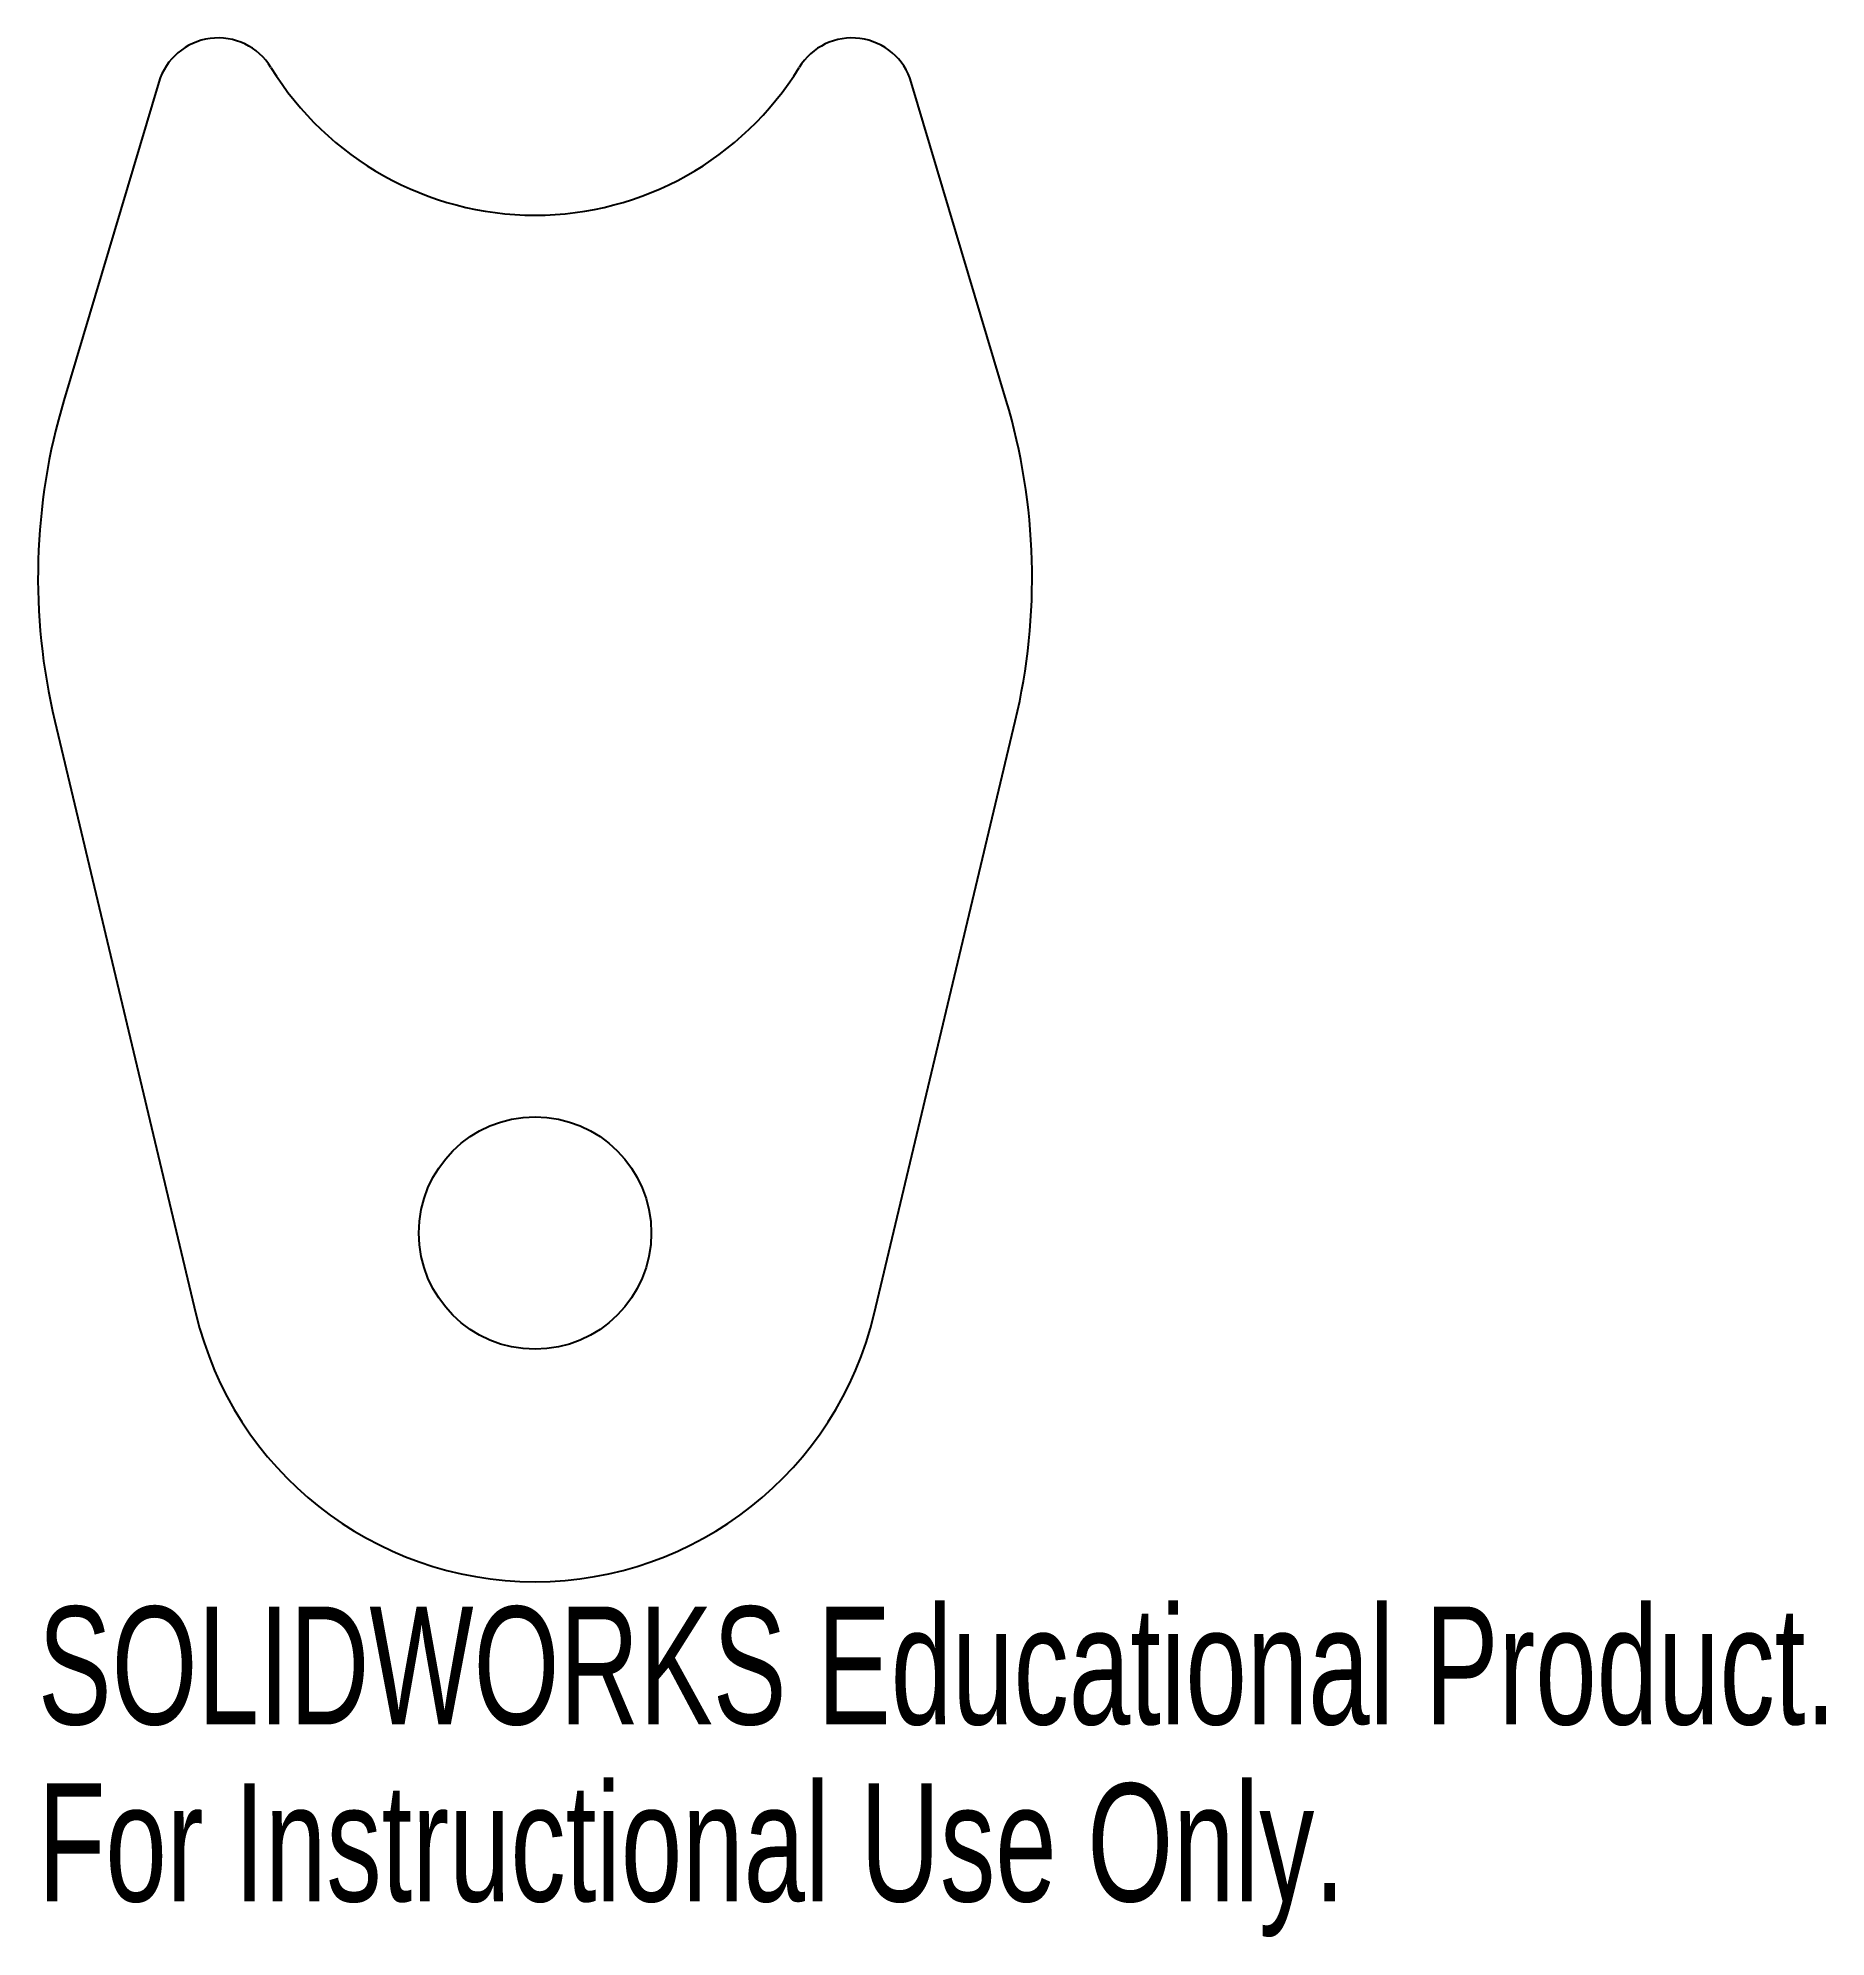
# Model space of a CAD drawing. Header units: inches. Extents: x -0.8 to 2.08, y -1.14 to 1.93.
import ezdxf

# ---------------------------------------------------------------- set-up
doc = ezdxf.new("R2010")
doc.units = ezdxf.units.IN
doc.header["$MEASUREMENT"] = 0
doc.styles.add('SLDTEXTSTYLE0', font='TXT', dxfattribs={"width": 0.7})

msp = doc.modelspace()

# ---------------------------------------------------------------- linework, layer by layer
at = {"color": 7, "linetype": 'Continuous', "lineweight": 25}
for p, q in [((-0.607, 1.8565), (-0.7601, 1.3433)), ((0.7601, 1.3433), (0.607, 1.8565)), ((-0.7747, 0.8259), (-0.5472, -0.1302)), ((0.5472, -0.1302), (0.7747, 0.8259))]:
    msp.add_line(p, q, dxfattribs=at)
msp.add_circle((0, 0), 0.1875, dxfattribs=at)
for centre, radius, start, end in [((-0.5112, 1.828), 0.1, 31.5747, 163.385), ((0.5112, 1.828), 0.1, 16.615, 148.4253), ((0, 2.1421), 0.5, 211.5747, 328.4253), ((0.1981, 1.0574), 1, 163.385, 193.385), ((-0.1981, 1.0574), 1, 346.615, 16.615), ((0, 0), 0.5625, 193.385, 346.615)]:
    msp.add_arc(centre, radius, start, end, dxfattribs=at)

# ---------------------------------------------------------------- texts
at = {"color": 7, "linetype": 'Continuous', "char_height": 0.1903, "attachment_point": 1, "style": 'SLDTEXTSTYLE0'}
for s, insert in [('SOLIDWORKS Educational Product.', (-0.8019, -0.6026)), ('For Instructional Use Only.', (-0.8019, -0.8881))]:
    msp.add_mtext(s, dxfattribs=dict(at, insert=insert))

doc.saveas('drawing.dxf')
